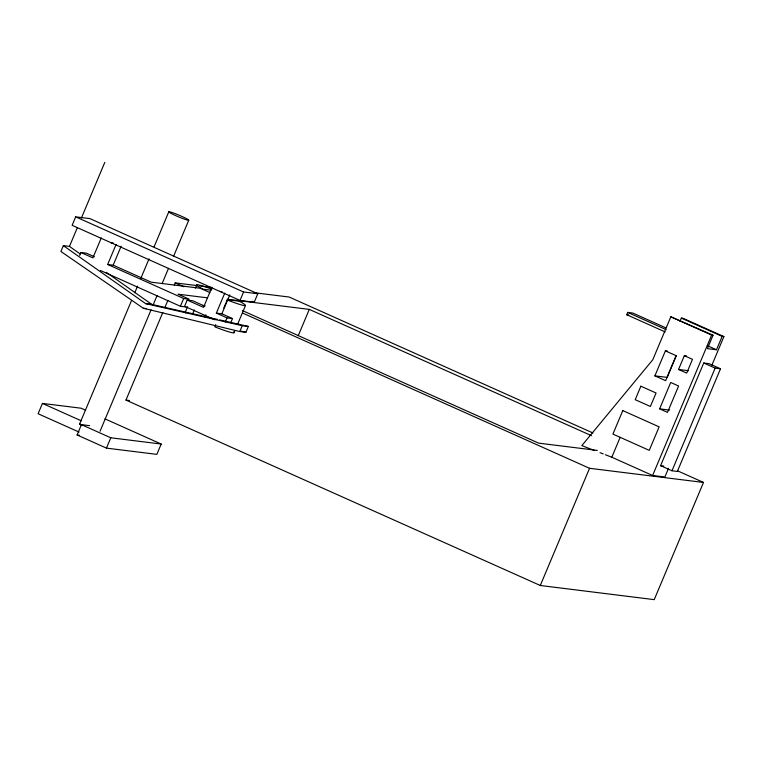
<?xml version="1.0" encoding="UTF-8"?>
<svg xmlns="http://www.w3.org/2000/svg" width="762" height="762" viewBox="0 0 762 762"><rect width="100%" height="100%" fill="white"/><g stroke="black" fill="none" stroke-linecap="round" stroke-linejoin="round"><path stroke-width="1.14" d="M80.124 253.908L69.475 246.402L63.36 245.64L60.903 251.489L143.313 308.248L239.782 331.537L245.897 332.299L248.355 326.45L219.608 319.888M75.695 216.846L72.133 225.314L240.03 300.447L254.232 302.209L257.785 293.751L89.887 218.608L75.695 216.846L243.592 291.989L257.785 293.751M69.475 246.402L77.276 227.848M81.401 218.018L104.804 162.363M79.705 255.432L80.934 252.517L86.43 253.194L94.402 256.765M101.298 237.877L92.897 257.87L80.934 252.517M85.487 410.166L81.163 408.222L42.443 403.422L38.1 413.747L79.086 432.083M207.216 297.809L178.013 294.18L189.176 299.18L183.68 298.494L107.671 264.481L116.081 244.488M107.671 264.481L113.176 265.166L121.139 246.231M79.648 423.929L131.588 300.371M134.798 292.722L137.56 286.16M140.78 278.511L149.047 258.823M154.105 246.802L168.812 211.807M104.956 418.871L161.192 444.036L156.848 454.371L106.451 448.113L77.095 434.978L81.439 424.644L89.63 425.663M100.041 431.244L151.057 309.877M152.895 305.505L157.029 295.666M162.087 283.635L168.526 268.329M173.584 256.299L188.747 220.218A10.82 0.867 22.8 0 0 174.222 213.274A10.82 0.867 22.8 0 0 173.374 214.551A10.82 0.867 22.8 0 0 188.747 220.218M677.466 470.792L703.497 482.441L654.234 599.637L540.287 585.492L125.968 400.088L162.801 312.468M165.106 306.991L167.869 300.418M174.308 285.083L175.231 282.892L197.549 285.664M106.451 448.113L110.795 437.788L161.192 444.036M100.374 270.462L180.404 306.286L183.68 298.494M204.664 306.105L192.71 300.761L187.214 300.076L184.604 306.286L214.713 319.754M187.585 306.705L185.29 312.153A26.46 2.124 22.8 0 0 185.814 312.972M195.367 288.179L196.748 284.912M192.5 314.258L194.329 309.896M211.912 287.379L203.511 307.372L187.214 300.076M204.988 316.954L205.902 314.773M230.753 322.697L232.496 318.564L227 317.878L216.351 313.115L224.761 293.122M215.732 324.65L214.817 326.831A26.46 2.124 22.8 0 0 233.524 331.908M223.79 308.058L227.066 300.266M216.351 313.115L221.856 313.801L229.81 294.856M225.257 322.021L227 317.878M240.03 300.447L243.592 291.989M234.048 332.718L234.963 330.537M237.715 324.002L245.497 305.476M239.782 331.537L242.24 325.688L248.355 326.45M298.228 335.718L309.296 309.391L591.436 435.654M665.207 331.946L626.716 314.716L627.688 312.41L632.784 313.039L665.931 327.879M540.287 585.492L589.55 468.297L703.497 482.441M605.38 454.743L611.81 457.229L620.163 437.331M711.908 365.103L723.9 336.585L722.147 336.366L716.509 349.768L707.412 348.644L713.042 335.232L670.836 316.802L652.777 359.759L581.825 445.618L594.674 450.59M665.388 350.872L676.142 355.683L665.636 380.676L654.882 375.866L665.388 350.872L667.617 351.149M680.037 321.193L681.342 318.106L683.095 318.316L723.9 336.585M676.275 355.654L667.141 377.39L654.882 375.866M659.625 408.851L670.712 382.467L678.599 386.001L667.512 412.385L659.625 408.851L669.646 410.099M684.343 355.683L692.487 359.321L686.686 373.104L678.551 369.465L684.343 355.683L686.572 355.959M611.81 457.229L652.615 475.488L711.641 335.061L713.042 335.232M660.578 465.668L703.736 363.007L709.108 363.684L720.509 368.779L677.351 471.44L671.979 470.773L660.578 465.668L663.807 466.068M668.56 468.23L664.864 477.012L652.615 475.488M671.979 470.773L715.137 368.113L720.509 368.779M111.147 242.773L113.3 243.04M626.716 314.716L628.755 314.973M199.901 285.96L211.645 287.417M253.937 292.665L289.179 297.037L592.865 432.94M211.274 290.217L203.035 289.189A26.46 2.124 22.8 0 1 211.912 289.217M219.827 291.408L221.98 291.675M227.162 299.199L309.296 309.391M227.343 299.723L239.211 301.2A26.46 2.124 22.8 0 1 227.295 299.99M202.768 305.448L205.111 305.733M180.404 306.286L185.909 306.962M678.551 369.465L688.581 370.713M63.36 245.64L145.647 303.628L151.762 304.39L217.303 319.354M143.313 308.248L146.371 308.629M597.294 450.418L538.629 443.132L242.383 310.563M125.968 400.088L129.492 400.526M77.095 434.978L79.439 435.264M145.647 303.628L242.24 325.688M241.306 331.184L245.897 332.299M600.027 452.666L603.237 453.914M681.342 318.106L722.147 336.366M670.836 316.802L711.641 335.061M707.917 345.929L716.509 349.768M627.688 312.41L666.178 329.641M703.736 363.007L715.137 368.113M252.108 301.257L254.232 302.209M209.893 292.579L200.235 288.265L151.181 282.169L113.176 265.166M175.231 282.892L183.909 286.779M242.478 312.982L589.55 468.297M221.856 313.801L232.496 318.564M42.443 403.422L81.267 420.795M81.439 424.644L110.795 437.788M106.261 272.32L151.762 304.39M82.22 425.682A10.82 0.867 22.8 0 1 80.115 423.882M622.792 410.594L612.915 434.092L649.253 450.352L659.13 426.853L622.792 410.594M640.871 386.201L635.203 399.679L650.396 406.479L656.063 393.002L640.871 386.201"/></g></svg>
